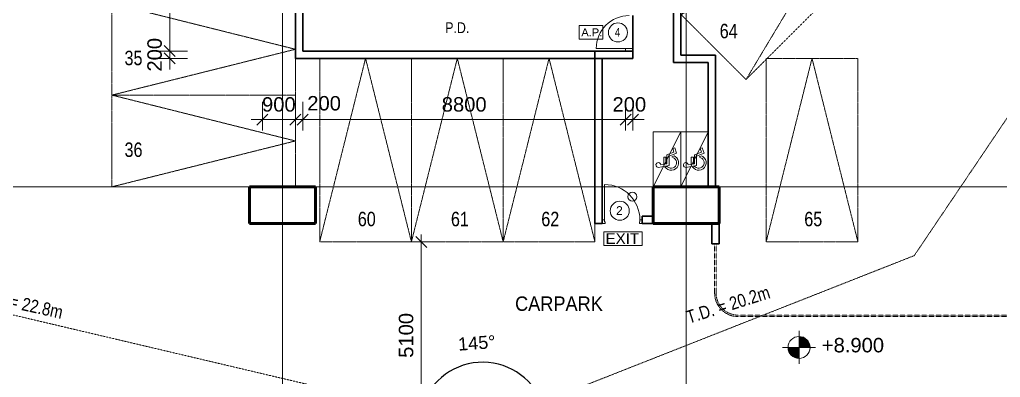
# Model space of a CAD drawing. Header units: millimetres. Extents: x -11708 to 484395, y -10237143 to 211873.
# Drawn here: x 62188 to 88912, y 158261 to 168014 of the extents above; entities that cross this region are included whole.
import ezdxf

# ---------------------------------------------------------------- set-up
doc = ezdxf.new("R2010")
doc.units = ezdxf.units.MM
for name, pattern in [('Dash', [6, 3, -3]), ('Dash2', [3, 1.5, -1.5]), ('Grid Line', [21, 12, -3, 3, -3]), ('Overhead', [1.8, 1.2, -0.6])]:
    doc.linetypes.add(name, pattern=pattern)
for name, color, linetype, lineweight in [('0-1', 7, 'Continuous', 5), ('A-ANNO-DIMS', 7, 'Continuous', 9), ('A-ANNO-DIMS-1', 7, 'Continuous', 5), ('A-ANNO-NOTE', 7, 'Continuous', 5), ('A-DETL', 102, 'Continuous', 5), ('A-DETL-GENF', 7, 'Continuous', 5), ('A-DETL-HDLN-1', 7, 'Dash2', 5), ('A-DOOR', 7, 'Continuous', 5), ('A-DOOR-FRAM', 7, 'Continuous', 5), ('C-PRKG-1', 7, 'Dash', 5), ('G-ANNO-DIMS', 7, 'Continuous', 5), ('G-ANNO-TEXT', 7, 'Continuous', 5), ('I-WALL', 7, 'Continuous', 9), ('I-WALL-3', 7, 'Continuous', 30), ('OAP280_C', 210, 'Continuous', 50), ('S-COLS-3', 7, 'Continuous', 35), ('S-GRID-1', 7, 'Grid Line', 5)]:
    doc.layers.add(name, color=color, linetype=linetype, lineweight=lineweight)
doc.styles.add('Arial Narrow', font='ARIALN.TTF', dxfattribs={"height": 353.981763})
doc.styles.add('Arial Narrow_1', font='ARIALN.TTF', dxfattribs={"height": 294.984802})
doc.styles.add('Arial_1', font='arial.ttf', dxfattribs={"height": 393.413174})
doc.styles.add('Arial_10', font='arial.ttf', dxfattribs={"height": 354.071856})
doc.styles.add('Arial_3', font='arial.ttf', dxfattribs={"height": 688.473054})
doc.styles.add('Arial_5', font='arial.ttf', dxfattribs={"height": 1.18024})
doc.styles.add('Arial_6', font='arial.ttf', dxfattribs={"width": 0.9, "height": 393.413174})
doc.styles.add('Arial_9', font='arial.ttf', dxfattribs={"width": 0.8, "height": 393.413174})
doc.dimstyles.new('Diagonal_-_1_8mm_Arial_2', dxfattribs={"dimscale": 304.8, "dimtxt": 360, "dimasz": 1.968504, "dimexe": 1.574803, "dimexo": 0.984252, "dimgap": 1.148294, "dimtad": 1, "dimdec": 0, "dimrnd": 5, "dimzin": 0, "dimdsep": 46, "dimtxsty": 'Arial_10', "dimblk1": 'OBLIQUE', "dimblk2": 'OBLIQUE', "dimsah": 1, "dimcen": 0.09, "dimdle": 1.574803, "dimadec": 0, "dimazin": 0, "dimtfac": 1, "dimtdec": 4, "dimtix": 1, "dimtmove": 0, "dimatfit": 3, "dimfxl": 1, "dimtvp": 1, "dimtolj": 1, "dimtzin": 0, "dimarcsym": 2})

# ---------------------------------------------------------------- blocks, each defined once
blk = doc.blocks.new('Spot Elevations - Spot Elevation - Exterior Filled-23614-LG_F PLAN')
at = {"layer": 'G-ANNO-DIMS'}
h = blk.add_hatch(color=256, dxfattribs=at)
edge = h.paths.add_edge_path(flags=0)
edge.add_arc((-2.24, 2.25), 1.5, 0, 90, ccw=False)
edge.add_line((-0.74, 2.25), (-2.24, 2.25))
edge.add_line((-2.24, 2.25), (-2.24, 3.75))
h = blk.add_hatch(color=256, dxfattribs=at)
edge = h.paths.add_edge_path(flags=0)
edge.add_arc((-2.24, 2.25), 1.5, 180, 270, ccw=False)
edge.add_line((-3.74, 2.25), (-2.24, 2.25))
edge.add_line((-2.24, 2.25), (-2.24, 0.75))
for p, q in [((-2.24, 0), (-2.24, 4.5)), ((-2.24, 3.75), (-2.24, 2.25)), ((-4.49, 2.25), (0.01, 2.25)), ((-2.24, 2.25), (-3.74, 2.25)), ((-2.24, 0.75), (-2.24, 2.25)), ((-2.24, 2.25), (-0.74, 2.25))]:
    blk.add_line(p, q, dxfattribs=at)
blk.add_circle((-2.24, 2.25), 1.5, dxfattribs=at)
for start, end in [(360, 90), (180, 270)]:
    blk.add_arc((-2.24, 2.25), 1.5, start, end, dxfattribs=at)
blk = doc.blocks.new('_Oblique')
at = {"color": 0, "linetype": 'ByBlock', "lineweight": -2}
blk.add_line((-0.5, -0.5), (0.5, 0.5), dxfattribs=at)
blk = doc.blocks.new('*D307')
at = {"layer": 'A-ANNO-DIMS-1', "color": 0, "lineweight": -2, "transparency": 16777216}
for p, q in [((77029, 157822), (75968, 157403)), ((72482, 157494), (73592, 157232))]:
    blk.add_line(p, q, dxfattribs=at)
blk.add_arc((74807, 156946), 1729, 21.515, 166.7319, dxfattribs=at)
at = {"layer": 'Defpoints', "color": 0, "transparency": 16777216}
for p in [(75400, 158569), (77308, 157932), (72190, 157563), (74807, 156946)]:
    blk.add_point(p, dxfattribs=at)
at = {"layer": 'A-ANNO-DIMS-1', "color": 0, "lineweight": -2, "transparency": 16777216, "xscale": 599.9999999999997, "yscale": 599.9999999999997, "zscale": 599.9999999999997}
for p, rotation in [((76415, 157579), 291.5149549965497), ((73125, 157342), 256.7319362687421)]:
    blk.add_blockref('_Oblique', p, dxfattribs=dict(at, rotation=rotation))
at = {"layer": 'A-ANNO-DIMS-1', "color": 0, "transparency": 16777216, "insert": (74644, 159199), "char_height": 354.1, "attachment_point": 5, "rotation": 4.1234, "style": 'Arial_10'}
blk.add_mtext('\\A1;145°', dxfattribs=at)
blk = doc.blocks.new('ARC_PAR_Car - Car_2500x5000mm-30697949-LG_F PLAN')
at = {"layer": 'C-PRKG-1'}
for p, q in [((0, 0), (0, 5000)), ((0, 5000), (1250, 0)), ((0, 5000), (2500, 5000)), ((2500, 5000), (1250, 0)), ((2500, 0), (2500, 5000)), ((1000, 0), (0, 0))]:
    blk.add_line(p, q, dxfattribs=at)
blk = doc.blocks.new('ARC_PAR_Car - Car_2500x5000mm-V2-LG_F PLAN')
at = {"layer": 'C-PRKG-1'}
for p, q in [((0, 1250), (0, 5000)), ((0, 5000), (1250, 0)), ((0, 5000), (2500, 5000)), ((2500, 5000), (1250, 0)), ((2500, 0), (2500, 5000)), ((2500, 0), (0, 0))]:
    blk.add_line(p, q, dxfattribs=at)
blk = doc.blocks.new('ARC_PAR_Car - Car_2500x5000mm-17017458-LG_F PLAN')
at = {"layer": 'C-PRKG-1'}
for p, q in [((0, 0), (0, -5000)), ((0, -5000), (1250, 0)), ((2500, -5000), (1250, 0)), ((2500, 0), (2500, -5000)), ((0, -5000), (2500, -5000))]:
    blk.add_line(p, q, dxfattribs=at)
blk = doc.blocks.new('ARC_DOOR_T10_SINGLE_BASIC - 900x2100mm-43282637-A3_LG_F')
at = {"layer": 'A-DOOR', "lineweight": 9}
for p, q in [((-469, 100), (-544, 100)), ((-544, 100), (-544, 0)), ((-544, 0), (-484, 0)), ((-484, 0), (-484, 53)), ((-484, 53), (-469, 53)), ((-469, 53), (-469, 100)), ((544, 100), (469, 100)), ((469, 100), (469, 53)), ((469, 53), (484, 53)), ((484, 53), (484, 0)), ((484, 0), (544, 0)), ((544, 0), (544, 100))]:
    blk.add_line(p, q, dxfattribs=at)
at = {"layer": 'A-DOOR'}
for p, q in [((-544, 0), (-544, 100)), ((-544, 100), (-469, 100)), ((-544, 100), (-544, 100)), ((-484, 0), (-544, 0)), ((-544, 0), (-544, 0)), ((-469, 53), (-484, 53)), ((-484, 53), (-484, 0)), ((-484, 53), (-484, 53)), ((-484, 0), (-484, 0)), ((-469, 100), (-469, 53)), ((-469, 100), (-469, 100)), ((-469, 53), (-469, 53)), ((469, 100), (469, 100)), ((544, 100), (469, 100)), ((469, 53), (469, 100)), ((469, 53), (469, 53)), ((469, 53), (484, 53)), ((481, 0), (481, -962)), ((484, 0), (484, 53)), ((484, 53), (484, 53)), ((484, 0), (484, 0)), ((484, 0), (544, 0)), ((544, 100), (544, 100)), ((544, 100), (544, 0)), ((544, 0), (544, 0))]:
    blk.add_line(p, q, dxfattribs=at)
blk.add_arc((481, 0), 962, 180, 270, dxfattribs=at)
at = {"layer": 'A-DOOR-FRAM'}
for p, q in [((-544, 100), (-544, 0)), ((-544, 75), (-544, 75)), ((544, 75), (544, 75))]:
    blk.add_line(p, q, dxfattribs=at)
blk = doc.blocks.new('ARC_ANN_SYMB_TRS - B-38408996-A3_LG_F')
at = {"layer": 'A-DETL-GENF'}
for p, q in [((-750, 750), (750, 750)), ((-750, 0), (-750, 750)), ((-750, 750), (750, 0)), ((-203, 654), (-219, 613)), ((-219, 613), (-173, 317)), ((-176, 673), (-203, 654)), ((-137, 676), (-176, 673)), ((-150, 544), (-120, 553)), ((-137, 461), (-150, 544)), ((-102, 653), (-137, 676)), ((-120, 553), (-93, 581)), ((-86, 615), (-102, 653)), ((-93, 581), (-86, 615)), ((750, 750), (750, 0)), ((-245, 395), (-210, 433)), ((-210, 433), (-198, 365)), ((-198, 365), (-204, 359)), ((-173, 317), (82, 317)), ((60, 461), (-137, 461)), ((-123, 374), (-128, 404)), ((-128, 404), (60, 404)), ((119, 374), (-123, 374)), ((60, 404), (60, 461)), ((82, 317), (164, 113)), ((196, 185), (119, 374)), ((750, 0), (-750, 0)), ((-750, 0), (750, 0)), ((-750, -750), (-750, 0)), ((-750, 0), (750, -750)), ((28, 179), (71, 243)), ((71, 243), (95, 182)), ((95, 182), (73, 149)), ((164, 113), (309, 162)), ((291, 219), (196, 185)), ((309, 162), (291, 219)), ((750, 0), (750, -750)), ((-203, -96), (-219, -137)), ((-219, -137), (-173, -433)), ((-176, -77), (-203, -96)), ((-137, -74), (-176, -77)), ((-150, -206), (-120, -197)), ((-137, -289), (-150, -206)), ((-102, -97), (-137, -74)), ((-120, -197), (-93, -169)), ((-86, -135), (-102, -97)), ((-93, -169), (-86, -135)), ((-245, -355), (-210, -317)), ((-210, -317), (-198, -385)), ((-198, -385), (-204, -391)), ((-173, -433), (82, -433)), ((60, -289), (-137, -289)), ((-123, -376), (-128, -346)), ((-128, -346), (60, -346)), ((119, -376), (-123, -376)), ((28, -571), (71, -507)), ((60, -346), (60, -289)), ((71, -507), (95, -568)), ((82, -433), (164, -637)), ((196, -565), (119, -376)), ((291, -531), (196, -565)), ((309, -588), (291, -531)), ((750, -750), (-750, -750)), ((95, -568), (73, -601)), ((164, -637), (309, -588))]:
    blk.add_line(p, q, dxfattribs=at)
for centre, radius in [((-95, 260), 202), ((-95, 260), 147), ((-95, -490), 202), ((-95, -490), 147)]:
    blk.add_arc(centre, radius, 137.8468, 326.5012, dxfattribs=at)
blk = doc.blocks.new('ARC_PAR_Car - Car_2500x5000mm-V7-LG_F PLAN')
at = {"layer": 'C-PRKG-1'}
for p, q in [((0, 0), (0, -5000)), ((0, -5000), (1250, 0)), ((2500, 0), (0, 0)), ((2500, -5000), (1250, 0)), ((2500, 0), (2500, -5000)), ((0, -5000), (2500, -5000))]:
    blk.add_line(p, q, dxfattribs=at)
blk = doc.blocks.new('Dims-LG-FPLAN_dwg__Oblique-5772954-LG_F PLAN')
at = {"layer": 'A-ANNO-DIMS'}
blk.add_line((-0.5, -0.5), (0.5, 0.5), dxfattribs=at)
blk = doc.blocks.new('ARC_ANN_FIRE-RATING_four_ - none-909737-B1_F PLAN _2 OF 2_')
at = {"layer": 'A-ANNO-NOTE'}
blk.add_circle((0, 0), 1.3, dxfattribs=at)
at = {"layer": 'A-ANNO-NOTE', "insert": (-0.05, 0.62), "char_height": 1.18, "width": 1.0944, "attachment_point": 2, "line_spacing_factor": 0.938532, "style": 'Arial_9'}
blk.add_mtext('4', dxfattribs=at)
blk = doc.blocks.new('ARC_ANN_ACCESS PANEL - AP-910189-B1_F PLAN _2 OF 2_')
at = {"layer": 'A-ANNO-NOTE'}
for p, q in [((-1.59, -0.92), (-1.59, 0.95)), ((-1.59, 0.95), (1.61, 0.95)), ((1.61, -0.92), (1.61, 0.95)), ((1.61, -0.92), (-1.59, -0.92))]:
    blk.add_line(p, q, dxfattribs=at)
at = {"layer": 'A-ANNO-NOTE', "insert": (0.12, 0.57), "char_height": 1.082, "width": 3.4055, "attachment_point": 2, "line_spacing_factor": 0.938532, "style": 'Arial_5'}
blk.add_mtext('A.P.', dxfattribs=at)
blk = doc.blocks.new('ARC_ANN_EXIT - ARC_ANN_EXIT-878429-B2_F PLAN _1 OF 2_')
at = {"layer": 'A-ANNO-NOTE'}
for p, q in [((-2.12, 0), (-2.12, 1.86)), ((-2.12, 1.86), (3.13, 1.86)), ((3.13, 1.86), (3.13, 0)), ((3.13, 0), (-2.12, 0))]:
    blk.add_line(p, q, dxfattribs=at)
at = {"layer": 'A-ANNO-NOTE', "insert": (0.41, 1.66), "char_height": 1.475, "width": 5.454, "attachment_point": 2, "line_spacing_factor": 0.938532, "style": 'Arial_3'}
blk.add_mtext('EXIT', dxfattribs=at)

msp = doc.modelspace()

# ---------------------------------------------------------------- linework, layer by layer
at = {"layer": 'A-ANNO-DIMS'}
for p, q in [((66280.5, 166955.8), (66280.5, 171055.8)), ((66761.4, 166955.8), (65980.5, 166955.8)), ((68801.3, 165768.2), (68801.3, 164987.2)), ((78901.3, 165768.2), (78901.3, 164987.2)), ((68501.3, 165287.2), (79201.3, 165287.2)), ((72370.2, 161955.8), (73432.7, 161955.8)), ((73132.7, 156655.8), (73132.7, 162155.8))]:
    msp.add_line(p, q, dxfattribs=at)
at = {"layer": 'A-ANNO-DIMS', "flags": 128}
for points in [[(66280.5, 166655.8), (66280.5, 167455.8)], [(66761.4, 167155.8), (65980.5, 167155.8)], [(69701.3, 165768.2), (69701.3, 164987.2)], [(69901.3, 164987.2), (69901.3, 165768.2)], [(78701.3, 165768.2), (78701.3, 164987.2)]]:
    msp.add_lwpolyline(points, dxfattribs=at)
at = {"layer": 'A-ANNO-NOTE'}
for centre, radius in [((78884.6, 163187.3), 120), ((78541, 162803.4), 260)]:
    msp.add_circle(centre, radius, dxfattribs=at)
at = {"layer": 'A-DETL', "linetype": 'Overhead'}
for p, q in [((81126.3, 160558), (81126.3, 161897.4)), ((81166.3, 160558), (81166.3, 161897.4)), ((91649.9, 159958), (81766.3, 159958)), ((91649.9, 159918), (81766.3, 159918))]:
    msp.add_line(p, q, dxfattribs=at)
for radius in [640, 600]:
    msp.add_arc((81766.3, 160558), radius, 180, 270, dxfattribs=at)
at = {"layer": 'A-DETL-HDLN-1'}
for p, q in [((86564.8, 161580.7), (90154.4, 166902.4)), ((74806.9, 156945.6), (52923.2, 162105.8)), ((74806.9, 156945.6), (86564.8, 161580.7))]:
    msp.add_line(p, q, dxfattribs=at)
at = {"layer": 'A-DOOR'}
for p, q in [((78801.3, 167223.1), (77901.3, 167223.1)), ((78701.3, 167228.4), (78701.3, 167168.4)), ((78901.3, 167168.7), (78901.3, 167243.7))]:
    msp.add_line(p, q, dxfattribs=at)
at = {"layer": 'A-DOOR', "lineweight": 9}
for p, q in [((78701.3, 167228.4), (78701.3, 167168.4)), ((78801.3, 167223.1), (78901.3, 167223.1)), ((78901.3, 167168.7), (78901.3, 167243.7))]:
    msp.add_line(p, q, dxfattribs=at)
at = {"layer": 'A-DOOR'}
msp.add_arc((78801.3, 167223.1), 900, 90, 180, dxfattribs=at)
at = {"layer": 'I-WALL', "lineweight": 30}
for p, q in [((80001.3, 175105.6), (80001.3, 166847.4)), ((80201.3, 167047.4), (80201.3, 174905.6)), ((77863.8, 167155.6), (77863.8, 162455.6)), ((81151.3, 167047.4), (80201.3, 167047.4)), ((81151.3, 163455.6), (81151.3, 167047.4)), ((78063.8, 162455.6), (78063.8, 166955.6)), ((80001.3, 166847.4), (80951.3, 166847.4)), ((80951.3, 166847.4), (80951.3, 163455.6)), ((80951.3, 163455.6), (81151.3, 163455.6)), ((79451.3, 162655.6), (79151.8, 162655.6)), ((79151.8, 162655.6), (79151.8, 162455.6)), ((79451.3, 162455.6), (79451.3, 162655.6)), ((77863.8, 162455.6), (78063.8, 162455.6)), ((79151.8, 162455.6), (79451.3, 162455.6)), ((81251.3, 162455.6), (81051.3, 162455.6)), ((81051.3, 162455.6), (81051.3, 161897.4)), ((81251.3, 161897.4), (81251.3, 162455.6)), ((81051.3, 161897.4), (81251.3, 161897.4))]:
    msp.add_line(p, q, dxfattribs=at)
at = {"layer": 'I-WALL-3'}
for p, q in [((69701.3, 170855.8), (69701.3, 166955.8)), ((69901.3, 169146.2), (69901.3, 167155.8)), ((78901.3, 167223.1), (78901.3, 168123.1)), ((69901.3, 167155.8), (78701.3, 167155.8)), ((78901.2, 166955.8), (78901.3, 167223.1)), ((69701.3, 166955.8), (78901.3, 166955.8))]:
    msp.add_line(p, q, dxfattribs=at)
msp.add_lwpolyline([(78901.3, 167155.8), (78701.3, 167155.8)], dxfattribs=at)
at = {"layer": 'OAP280_C'}
for p, q in [((70251.3, 163455.8), (68451.3, 163455.8)), ((68451.3, 163455.8), (68451.3, 162455.8)), ((70251.3, 162455.8), (70251.3, 163455.8)), ((81251.3, 163455.8), (79451.3, 163455.8)), ((79451.3, 163455.8), (79451.3, 162455.8)), ((81251.3, 162455.8), (81251.3, 163455.8)), ((68451.3, 162455.8), (70251.3, 162455.8)), ((79451.3, 162455.8), (81251.3, 162455.8))]:
    msp.add_line(p, q, dxfattribs=at)
at = {"layer": 'S-COLS-3'}
for p, q in [((70251.2, 163455.8), (68451.2, 163455.8)), ((68451.2, 163455.8), (68451.2, 162455.8)), ((70251.2, 162455.8), (70251.2, 163455.8)), ((81251.2, 163455.7), (79451.2, 163455.8)), ((79451.2, 163455.8), (79451.2, 162455.8)), ((81251.2, 162455.7), (81251.2, 163455.7)), ((68451.2, 162455.8), (70251.2, 162455.8)), ((79451.2, 162455.8), (81251.2, 162455.7))]:
    msp.add_line(p, q, dxfattribs=at)
at = {"layer": 'S-GRID-1'}
for p, q in [((69351.5, 210672.6), (69351.1, 140117.7)), ((80351.5, 210672.6), (80351.1, 140117.7)), ((-10508.1, 163456.2), (128177.4, 163455.5))]:
    msp.add_line(p, q, dxfattribs=at)

# ---------------------------------------------------------------- block references
at = {"xscale": 300, "yscale": 300, "zscale": 300}
for p, rotation in [((66280.5, 167155.8), 270), ((66280.5, 167155.8), 270), ((66280.5, 166955.8), 90), ((69701.3, 165287.2), 180), ((69901.3, 165287.2), 180), ((78901.3, 165287.2), 180), ((73132.7, 161955.8), 90)]:
    msp.add_blockref('Dims-LG-FPLAN_dwg__Oblique-5772954-LG_F PLAN', p, dxfattribs=dict(at, rotation=rotation))
for p in [(68801.3, 165287.2), (69701.3, 165287.2), (78701.3, 165287.2)]:
    msp.add_blockref('Dims-LG-FPLAN_dwg__Oblique-5772954-LG_F PLAN', p, dxfattribs=at)
at = {"layer": '0-1', "xscale": -1}
for p, rotation in [((85516.9, 169913.9), 314.9876982776395), ((77863.8, 166955.8), 0.0002999990999619), ((85029.6, 166955.8), 0.0002999990999619229)]:
    msp.add_blockref('ARC_PAR_Car - Car_2500x5000mm-V7-LG_F PLAN', p, dxfattribs=dict(at, rotation=rotation))
at = {"layer": '0-1'}
for name, p, rotation in [('ARC_PAR_Car - Car_2500x5000mm-30697949-LG_F PLAN', (69701.2, 165955.8), 89.99969999999924), ('ARC_PAR_Car - Car_2500x5000mm-17017458-LG_F PLAN', (70363.8, 166955.8), 359.9997000009001), ('ARC_PAR_Car - Car_2500x5000mm-17017458-LG_F PLAN', (72863.8, 166955.8), 359.9997000009001), ('ARC_PAR_Car - Car_2500x5000mm-V2-LG_F PLAN', (69701.2, 163455.8), 89.99969999999924)]:
    msp.add_blockref(name, p, dxfattribs=dict(at, rotation=rotation))
at = {"layer": 'A-ANNO-NOTE', "xscale": 200, "yscale": 200, "zscale": 200}
for name, p in [('ARC_ANN_ACCESS PANEL - AP-910189-B1_F PLAN _2 OF 2_', (77755, 167661.2)), ('ARC_ANN_FIRE-RATING_four_ - none-909737-B1_F PLAN _2 OF 2_', (78491, 167664)), ('ARC_ANN_EXIT - ARC_ANN_EXIT-878429-B2_F PLAN _1 OF 2_', (78528.7, 161859.9))]:
    msp.add_blockref(name, p, dxfattribs=at)
at = {"layer": 'A-DETL-GENF', "rotation": 90}
msp.add_blockref('ARC_ANN_SYMB_TRS - B-38408996-A3_LG_F', (80201.3, 164205.6), dxfattribs=at)
at = {"layer": 'A-DOOR', "rotation": 180}
msp.add_blockref('ARC_DOOR_T10_SINGLE_BASIC - 900x2100mm-43282637-A3_LG_F', (78607.8, 162555.6), dxfattribs=at)
at = {"layer": 'G-ANNO-DIMS', "xscale": 199.9999999999998, "yscale": 199.9999999999998, "zscale": 199.9999999999998}
msp.add_blockref('Spot Elevations - Spot Elevation - Exterior Filled-23614-LG_F PLAN', (83873.9, 158626.7), dxfattribs=at)

# ---------------------------------------------------------------- texts
at = {"layer": 'A-ANNO-DIMS', "char_height": 393.41, "attachment_point": 2, "rotation": 90, "line_spacing_factor": 0.938532, "style": 'Arial_1'}
for s, insert, width in [('200', (65667.7, 167055.8), 1094.4), ('5100', (72520, 159405.8), 1459.2)]:
    msp.add_mtext(s, dxfattribs=dict(at, insert=insert, width=width))
at = {"layer": 'A-ANNO-DIMS', "char_height": 393.41, "attachment_point": 2, "line_spacing_factor": 0.938532, "style": 'Arial_1'}
for s, insert, width in [('900', (69251.3, 165899.9), 1094.4), ('200', (70484.6, 165930.5), 1094.4), ('8800', (74301.3, 165899.9), 1459.2), ('200', (78801.3, 165899.9), 1094.4)]:
    msp.add_mtext(s, dxfattribs=dict(at, insert=insert, width=width))
at = {"layer": 'A-ANNO-NOTE', "insert": (78531, 162927.5), "char_height": 236, "width": 218.88, "attachment_point": 2, "line_spacing_factor": 0.938532, "style": 'Arial_5'}
msp.add_mtext('2', dxfattribs=at)
at = {"layer": 'G-ANNO-DIMS', "insert": (84046.4, 159336.7), "char_height": 393.41, "width": 2020.8, "attachment_point": 1, "line_spacing_factor": 0.938532, "style": 'Arial_1'}
msp.add_mtext('+8.900', dxfattribs=at)
at = {"layer": 'G-ANNO-TEXT', "attachment_point": 1}
for s, insert, char_height, width, line_spacing_factor, style in [('P.D.', (73783.9, 167940.6), 294.98, 1998, 0.968573, 'Arial Narrow_1'), ('35', (65046.6, 167164.8), 393.41, 576, 0.938532, 'Arial_9'), ('36', (65046.6, 164664.8), 393.41, 576, 0.938532, 'Arial_9'), ('CARPARK', (75687.7, 160468.1), 393.41, 2822.4, 0.938532, 'Arial_6')]:
    msp.add_mtext(s, dxfattribs=dict(at, insert=insert, char_height=char_height, width=width, line_spacing_factor=line_spacing_factor, style=style))
for s, insert, char_height, width, rotation, line_spacing_factor, style in [('64', (81264.2, 167898.7), 393.41, 623.615, 359.9982, 0.938532, 'Arial_9'), ('60', (71402.7, 162774.8), 393.41, 288, 359.9982, 0.938532, 'Arial_9'), ('61', (73940.4, 162774.8), 393.41, 288, 359.9982, 0.938532, 'Arial_9'), ('62', (76402.7, 162774.8), 393.41, 288, 359.9982, 0.938532, 'Arial_9'), ('65', (83568.5, 162774.6), 393.41, 568.95, 359.9982, 0.938532, 'Arial_9'), ('T.D. = 22.8m', (61098, 160710), 353.982, 2812.209, 347.52847, 0.968573, 'Arial Narrow'), ('T.D. = 20.2m', (80316.5, 160058.2), 353.982, 2812.209, 17.52847, 0.968573, 'Arial Narrow')]:
    msp.add_mtext(s, dxfattribs=dict(at, insert=insert, char_height=char_height, width=width, rotation=rotation, line_spacing_factor=line_spacing_factor, style=style))

# ---------------------------------------------------------------- dimensions: what is measured, and where the dimension line sits
at = {"layer": 'A-ANNO-DIMS-1'}
dim = msp.add_angular_dim_3p(base=(75400.4, 158569), center=(74806.9, 156945.6), p1=(77308.1, 157931.6), p2=(72190.2, 157562.6), dimstyle='Diagonal_-_1_8mm_Arial_2', override={"dimpost": '<>', "dimfxl": 5131.22679}, dxfattribs=at)
dim.commit()
dim.dimension.update_dxf_attribs({"geometry": '*D307', "text_midpoint": (74644.5, 159199)})

doc.saveas('drawing.dxf')
